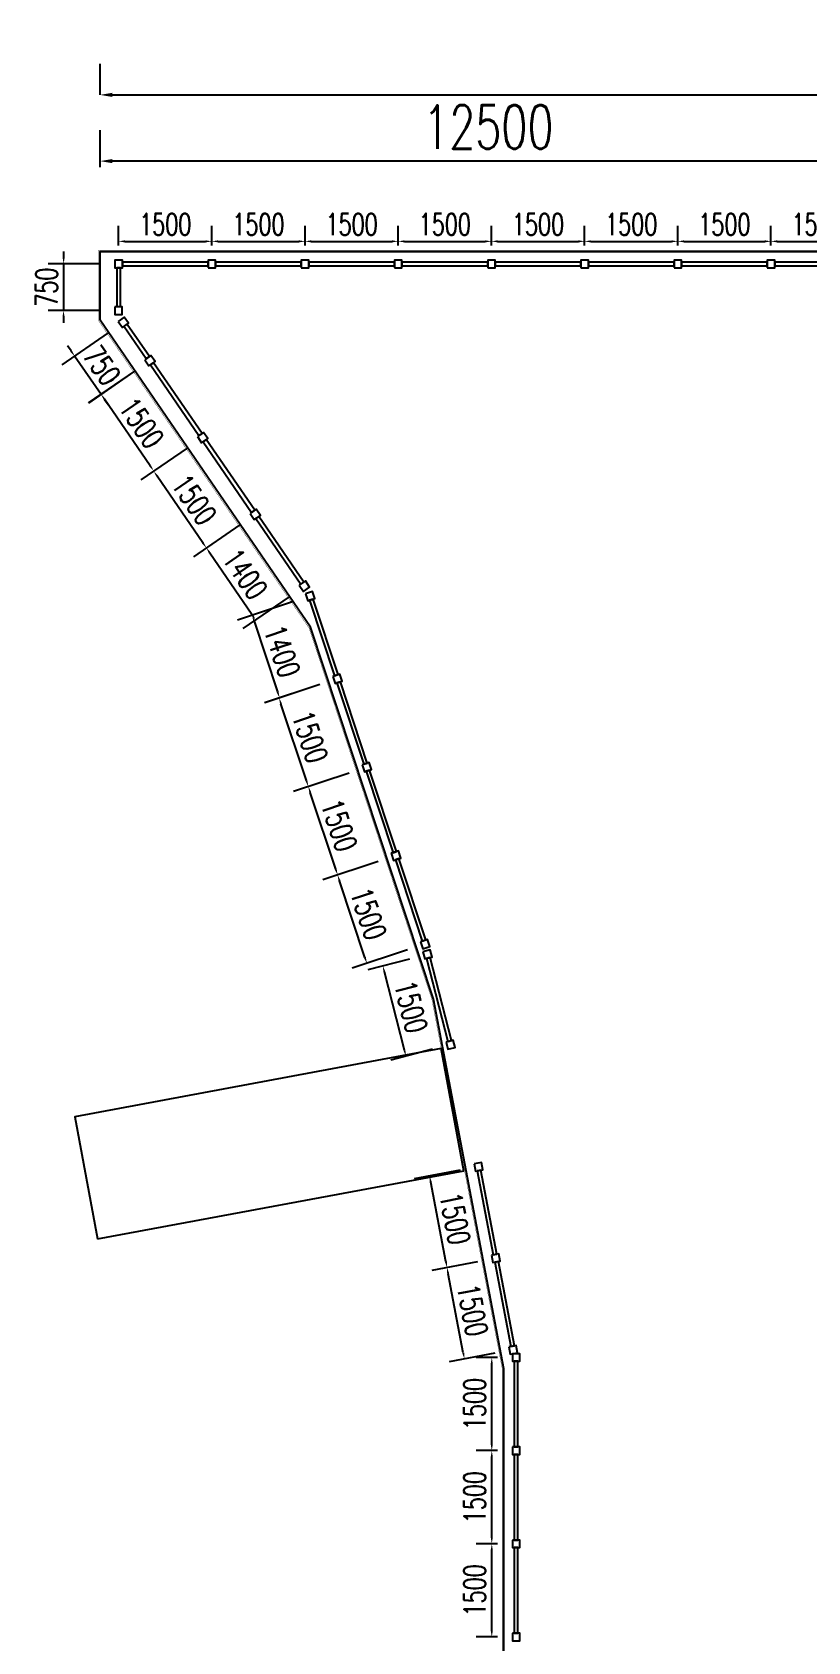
# Model space of a CAD drawing. Header units: millimetres. Extents: x -1003406 to 3312184, y 81337 to 716393.
# Drawn here: x 1388618 to 1401102, y 275151 to 301066 of the extents above; entities that cross this region are included whole.
import ezdxf

# ---------------------------------------------------------------- set-up
doc = ezdxf.new("R2010")
doc.units = ezdxf.units.MM
doc.header["$LTSCALE"] = 10
doc.layers.get('0').update_dxf_attribs({"linetype": 'CONTINUOUS'})
doc.layers.get('Defpoints').update_dxf_attribs({"linetype": 'CONTINUOUS'})
for name, color, linetype in [('W-bridge approach引桥', 4, 'CONTINUOUS'), ('W-FLOAT_BOWL浮筒', 253, 'CONTINUOUS'), ('W-PLASTIC_RAILINGS塑木栏杆', 6, 'CONTINUOUS'), ('W-STEEL_FRAME钢架', 3, 'CONTINUOUS')]:
    doc.layers.add(name, color=color, linetype=linetype)
doc.layers.add('文字及标注', color=3, linetype='CONTINUOUS', lineweight=15)
doc.styles.add('STANDARD_T3', font='simplex.shx', dxfattribs={"width": 0.7, "bigfont": 'gbcbig.shx'})
doc.dimstyles.new('W&&100', dxfattribs={"dimtxt": 350, "dimasz": 100, "dimexe": 250, "dimexo": 300, "dimgap": 100, "dimtad": 1, "dimdec": 0, "dimzin": 0, "dimdsep": 46, "dimtxsty": 'STANDARD_T3', "dimcen": 0.09, "dimclrd": 1, "dimclre": 1, "dimclrt": 7, "dimazin": 2, "dimtfac": 1, "dimtdec": 0, "dimtix": 1, "dimtmove": 2, "dimatfit": 3, "dimfxl": 100, "dimtolj": 1, "dimtzin": 0, "dimarcsym": 0})
doc.dimstyles.new('W&&200', dxfattribs={"dimtxt": 700, "dimasz": 200, "dimexe": 500, "dimexo": 600, "dimgap": 200, "dimtad": 1, "dimdec": 0, "dimzin": 0, "dimdsep": 46, "dimtxsty": 'STANDARD_T3', "dimcen": 0.09, "dimclrd": 1, "dimclre": 1, "dimclrt": 7, "dimazin": 2, "dimtfac": 1, "dimtdec": 0, "dimtix": 1, "dimtmove": 2, "dimatfit": 3, "dimfxl": 100, "dimtolj": 1, "dimtzin": 0, "dimarcsym": 0})

# ---------------------------------------------------------------- blocks, each defined once
blk = doc.blocks.new('*D372')
at = {"layer": 'Defpoints', "color": 0, "transparency": 16777216}
for p in [(1389710, 298990), (1389710, 297533), (1402210, 297533)]:
    blk.add_point(p, dxfattribs=at)
at = {"layer": 'W-bridge approach引桥', "color": 1, "lineweight": -2, "transparency": 16777216}
for p, q in [((1389710, 298890), (1389710, 299490)), ((1402210, 298890), (1402210, 299490)), ((1402010, 298990), (1389910, 298990))]:
    blk.add_line(p, q, dxfattribs=at)
at = {"layer": 'W-bridge approach引桥', "color": 1, "transparency": 16777216}
for points in [[(1389910, 299023), (1389910, 298957), (1389710, 298990)], [(1402010, 299023), (1402010, 298957), (1402210, 298990)]]:
    blk.add_solid(points, dxfattribs=at)
at = {"layer": 'W-bridge approach引桥', "color": 7, "transparency": 16777216, "insert": (1395960, 299540), "char_height": 700, "attachment_point": 5, "style": 'STANDARD_T3'}
blk.add_mtext('\\A1;12500', dxfattribs=at)
blk = doc.blocks.new('*D377')
at = {"layer": 'Defpoints', "color": 0, "transparency": 16777216}
for p in [(1418210, 300056), (1389710, 299490), (1418210, 299490)]:
    blk.add_point(p, dxfattribs=at)
at = {"layer": 'W-bridge approach引桥', "color": 1, "lineweight": -2, "transparency": 16777216}
for p, q in [((1389710, 300056), (1389710, 300556)), ((1418210, 300056), (1418210, 300556)), ((1389910, 300056), (1418010, 300056))]:
    blk.add_line(p, q, dxfattribs=at)
at = {"layer": 'W-bridge approach引桥', "color": 1, "transparency": 16777216}
for points in [[(1389910, 300090), (1389910, 300023), (1389710, 300056)], [(1418010, 300090), (1418010, 300023), (1418210, 300056)]]:
    blk.add_solid(points, dxfattribs=at)
at = {"layer": 'W-bridge approach引桥', "color": 7, "transparency": 16777216, "insert": (1403960, 300606), "char_height": 700, "attachment_point": 5, "style": 'STANDARD_T3'}
blk.add_mtext('\\A1;28500', dxfattribs=at)
blk = doc.blocks.new('A$C6c0345f4')
at = {"layer": 'W-PLASTIC_RAILINGS塑木栏杆'}
for points in [[(0, 0), (120, 0), (120, 120), (0, 120)], [(120, 30), (1500, 30), (1500, 90), (120, 90)], [(1500, 0), (1620, 0), (1620, 120), (1500, 120)]]:
    blk.add_lwpolyline(points, close=True, dxfattribs=at)
blk = doc.blocks.new('A$C29e3f0c6')
at = {"layer": 'W-PLASTIC_RAILINGS塑木栏杆'}
for points in [[(0, 0), (120, 0), (120, 120), (0, 120)], [(120, 30), (1500, 30), (1500, 90), (120, 90)], [(1500, 0), (1620, 0), (1620, 120), (1500, 120)]]:
    blk.add_lwpolyline(points, close=True, dxfattribs=at)
blk = doc.blocks.new('*U793')
at = {"layer": 'W-PLASTIC_RAILINGS塑木栏杆'}
blk.add_blockref('A$C29e3f0c6', (-810, -60), dxfattribs=at)
blk = doc.blocks.new('*U794')
at = {"layer": 'W-PLASTIC_RAILINGS塑木栏杆', "color": 0, "linetype": 'ByBlock', "lineweight": -2, "transparency": 16777216}
for p in [(-9000, 0), (-7500, 0), (-6000, 0), (-4500, 0), (-3000, 0), (-1500, 0), (0, 0)]:
    blk.add_blockref('*U793', p, dxfattribs=at)
blk = doc.blocks.new('A$C77db798a')
at = {"layer": 'W-PLASTIC_RAILINGS塑木栏杆'}
for points in [[(0, 0), (120, 0), (120, 120), (0, 120)], [(120, 30), (1500, 30), (1500, 90), (120, 90)], [(1500, 0), (1620, 0), (1620, 120), (1500, 120)]]:
    blk.add_lwpolyline(points, close=True, dxfattribs=at)
blk = doc.blocks.new('*D813')
at = {"color": 1, "lineweight": -2, "transparency": 16777216}
for p, q in [((1396108, 276729), (1395766, 276729)), ((1396016, 275329), (1396016, 276629)), ((1396108, 275229), (1395766, 275229))]:
    blk.add_line(p, q, dxfattribs=at)
at = {"color": 1, "transparency": 16777216}
for points in [[(1395999, 276629), (1396032, 276629), (1396016, 276729)], [(1395999, 275329), (1396032, 275329), (1396016, 275229)]]:
    blk.add_solid(points, dxfattribs=at)
at = {"layer": 'Defpoints', "color": 0, "transparency": 16777216}
for p in [(1396016, 276729), (1396408, 276729), (1396408, 275229)]:
    blk.add_point(p, dxfattribs=at)
at = {"color": 7, "transparency": 16777216, "insert": (1395741, 275979), "char_height": 350, "attachment_point": 5, "rotation": 90, "style": 'STANDARD_T3'}
blk.add_mtext('\\A1;1500', dxfattribs=at)
blk = doc.blocks.new('*D814')
at = {"color": 1, "lineweight": -2, "transparency": 16777216}
for p, q in [((1396108, 278229), (1395766, 278229)), ((1396016, 276829), (1396016, 278129)), ((1396108, 276729), (1395766, 276729))]:
    blk.add_line(p, q, dxfattribs=at)
at = {"color": 1, "transparency": 16777216}
for points in [[(1395999, 278129), (1396032, 278129), (1396016, 278229)], [(1395999, 276829), (1396032, 276829), (1396016, 276729)]]:
    blk.add_solid(points, dxfattribs=at)
at = {"layer": 'Defpoints', "color": 0, "transparency": 16777216}
for p in [(1396016, 278229), (1396408, 278229), (1396408, 276729)]:
    blk.add_point(p, dxfattribs=at)
at = {"color": 7, "transparency": 16777216, "insert": (1395741, 277479), "char_height": 350, "attachment_point": 5, "rotation": 90, "style": 'STANDARD_T3'}
blk.add_mtext('\\A1;1500', dxfattribs=at)
blk = doc.blocks.new('*D815')
at = {"color": 1, "lineweight": -2, "transparency": 16777216}
for p, q in [((1396108, 279729), (1395766, 279729)), ((1396016, 278329), (1396016, 279629)), ((1396108, 278229), (1395766, 278229))]:
    blk.add_line(p, q, dxfattribs=at)
at = {"color": 1, "transparency": 16777216}
for points in [[(1395999, 279629), (1396032, 279629), (1396016, 279729)], [(1395999, 278329), (1396032, 278329), (1396016, 278229)]]:
    blk.add_solid(points, dxfattribs=at)
at = {"layer": 'Defpoints', "color": 0, "transparency": 16777216}
for p in [(1396016, 279729), (1396408, 279729), (1396408, 278229)]:
    blk.add_point(p, dxfattribs=at)
at = {"color": 7, "transparency": 16777216, "insert": (1395741, 278979), "char_height": 350, "attachment_point": 5, "rotation": 90, "style": 'STANDARD_T3'}
blk.add_mtext('\\A1;1500', dxfattribs=at)
blk = doc.blocks.new('*D816')
at = {"color": 1, "lineweight": -2, "transparency": 16777216}
for p, q in [((1394189, 287714), (1393297, 287419)), ((1393973, 286168), (1393565, 287403)), ((1394660, 286290), (1393767, 285995))]:
    blk.add_line(p, q, dxfattribs=at)
at = {"color": 1, "transparency": 16777216}
for points in [[(1393581, 287408), (1393549, 287397), (1393534, 287498)], [(1393989, 286174), (1393958, 286163), (1394005, 286073)]]:
    blk.add_solid(points, dxfattribs=at)
at = {"layer": 'Defpoints', "color": 0, "transparency": 16777216}
for p in [(1394474, 287808), (1393534, 287498), (1394944, 286384)]:
    blk.add_point(p, dxfattribs=at)
at = {"color": 7, "transparency": 16777216, "insert": (1394030, 286872), "char_height": 350, "attachment_point": 5, "rotation": 288.2968, "style": 'STANDARD_T3'}
blk.add_mtext('\\A1;1500', dxfattribs=at)
blk = doc.blocks.new('*D817')
at = {"color": 1, "lineweight": -2, "transparency": 16777216}
for p, q in [((1393718, 289138), (1392826, 288843)), ((1393503, 287593), (1393094, 288827)), ((1394189, 287714), (1393297, 287419))]:
    blk.add_line(p, q, dxfattribs=at)
at = {"color": 1, "transparency": 16777216}
for points in [[(1393110, 288832), (1393079, 288822), (1393063, 288922)], [(1393518, 287598), (1393487, 287587), (1393534, 287498)]]:
    blk.add_solid(points, dxfattribs=at)
at = {"layer": 'Defpoints', "color": 0, "transparency": 16777216}
for p in [(1394003, 289232), (1393063, 288922), (1394474, 287808)]:
    blk.add_point(p, dxfattribs=at)
at = {"color": 7, "transparency": 16777216, "insert": (1393560, 288296), "char_height": 350, "attachment_point": 5, "rotation": 288.2968, "style": 'STANDARD_T3'}
blk.add_mtext('\\A1;1500', dxfattribs=at)
blk = doc.blocks.new('*D818')
at = {"color": 1, "lineweight": -2, "transparency": 16777216}
for p, q in [((1393247, 290562), (1392355, 290267)), ((1393032, 289017), (1392623, 290251)), ((1393718, 289138), (1392826, 288843))]:
    blk.add_line(p, q, dxfattribs=at)
at = {"color": 1, "transparency": 16777216}
for points in [[(1392639, 290256), (1392608, 290246), (1392592, 290346)], [(1393047, 289022), (1393016, 289011), (1393063, 288922)]]:
    blk.add_solid(points, dxfattribs=at)
at = {"layer": 'Defpoints', "color": 0, "transparency": 16777216}
for p in [(1393532, 290657), (1392592, 290346), (1394003, 289232)]:
    blk.add_point(p, dxfattribs=at)
at = {"color": 7, "transparency": 16777216, "insert": (1393089, 289720), "char_height": 350, "attachment_point": 5, "rotation": 288.2968, "style": 'STANDARD_T3'}
blk.add_mtext('\\A1;1500', dxfattribs=at)
blk = doc.blocks.new('*D819')
at = {"color": 1, "lineweight": -2, "transparency": 16777216}
for p, q in [((1391961, 293132), (1391215, 292621)), ((1392156, 291690), (1391478, 292680)), ((1392753, 291977), (1392007, 291466))]:
    blk.add_line(p, q, dxfattribs=at)
at = {"color": 1, "transparency": 16777216}
for points in [[(1391492, 292690), (1391464, 292671), (1391421, 292763)], [(1392170, 291699), (1392143, 291680), (1392213, 291607)]]:
    blk.add_solid(points, dxfattribs=at)
at = {"layer": 'Defpoints', "color": 0, "transparency": 16777216}
for p in [(1392209, 293302), (1391421, 292763), (1393000, 292147)]:
    blk.add_point(p, dxfattribs=at)
at = {"color": 7, "transparency": 16777216, "insert": (1392044, 292340), "char_height": 350, "attachment_point": 5, "rotation": 304.4147, "style": 'STANDARD_T3'}
blk.add_mtext('\\A1;1400', dxfattribs=at)
blk = doc.blocks.new('*D820')
at = {"color": 1, "lineweight": -2, "transparency": 16777216}
for p, q in [((1391113, 294370), (1390367, 293859)), ((1391365, 292845), (1390630, 293918)), ((1391961, 293132), (1391215, 292621))]:
    blk.add_line(p, q, dxfattribs=at)
at = {"color": 1, "transparency": 16777216}
for points in [[(1390644, 293927), (1390616, 293908), (1390574, 294000)], [(1391379, 292855), (1391351, 292836), (1391421, 292763)]]:
    blk.add_solid(points, dxfattribs=at)
at = {"layer": 'Defpoints', "color": 0, "transparency": 16777216}
for p in [(1391361, 294539), (1390574, 294000), (1392209, 293302)]:
    blk.add_point(p, dxfattribs=at)
at = {"color": 7, "transparency": 16777216, "insert": (1391224, 293537), "char_height": 350, "attachment_point": 5, "rotation": 304.4147, "style": 'STANDARD_T3'}
blk.add_mtext('\\A1;1500', dxfattribs=at)
blk = doc.blocks.new('*D821')
at = {"color": 1, "lineweight": -2, "transparency": 16777216}
for p, q in [((1390266, 295607), (1389520, 295096)), ((1390517, 294083), (1389782, 295155)), ((1391113, 294370), (1390367, 293859))]:
    blk.add_line(p, q, dxfattribs=at)
at = {"color": 1, "transparency": 16777216}
for points in [[(1389796, 295164), (1389769, 295146), (1389726, 295238)], [(1390531, 294092), (1390503, 294073), (1390574, 294000)]]:
    blk.add_solid(points, dxfattribs=at)
at = {"layer": 'Defpoints', "color": 0, "transparency": 16777216}
for p in [(1390513, 295777), (1389726, 295238), (1391361, 294539)]:
    blk.add_point(p, dxfattribs=at)
at = {"color": 7, "transparency": 16777216, "insert": (1390377, 294774), "char_height": 350, "attachment_point": 5, "rotation": 304.4147, "style": 'STANDARD_T3'}
blk.add_mtext('\\A1;1500', dxfattribs=at)
blk = doc.blocks.new('*D822')
at = {"color": 1, "lineweight": -2, "transparency": 16777216}
for p, q in [((1390010, 297633), (1390010, 297948)), ((1391510, 297633), (1391510, 297948)), ((1390110, 297698), (1391410, 297698))]:
    blk.add_line(p, q, dxfattribs=at)
at = {"color": 1, "transparency": 16777216}
for points in [[(1390110, 297715), (1390110, 297681), (1390010, 297698)], [(1391410, 297715), (1391410, 297681), (1391510, 297698)]]:
    blk.add_solid(points, dxfattribs=at)
at = {"layer": 'Defpoints', "color": 0, "transparency": 16777216}
for p in [(1391510, 297698), (1390010, 297333), (1391510, 297333)]:
    blk.add_point(p, dxfattribs=at)
at = {"color": 7, "transparency": 16777216, "insert": (1390760, 297973), "char_height": 350, "attachment_point": 5, "style": 'STANDARD_T3'}
blk.add_mtext('\\A1;1500', dxfattribs=at)
blk = doc.blocks.new('*D823')
at = {"color": 1, "lineweight": -2, "transparency": 16777216}
for p, q in [((1391510, 297633), (1391510, 297948)), ((1393010, 297634), (1393010, 297948)), ((1391610, 297698), (1392910, 297698))]:
    blk.add_line(p, q, dxfattribs=at)
at = {"color": 1, "transparency": 16777216}
for points in [[(1391610, 297715), (1391610, 297681), (1391510, 297698)], [(1392910, 297715), (1392910, 297681), (1393010, 297698)]]:
    blk.add_solid(points, dxfattribs=at)
at = {"layer": 'Defpoints', "color": 0, "transparency": 16777216}
for p in [(1393010, 297698), (1391510, 297333), (1393010, 297334)]:
    blk.add_point(p, dxfattribs=at)
at = {"color": 7, "transparency": 16777216, "insert": (1392260, 297973), "char_height": 350, "attachment_point": 5, "style": 'STANDARD_T3'}
blk.add_mtext('\\A1;1500', dxfattribs=at)
blk = doc.blocks.new('*D824')
at = {"color": 1, "lineweight": -2, "transparency": 16777216}
for p, q in [((1393010, 297634), (1393010, 297948)), ((1394510, 297633), (1394510, 297948)), ((1393110, 297698), (1394410, 297698))]:
    blk.add_line(p, q, dxfattribs=at)
at = {"color": 1, "transparency": 16777216}
for points in [[(1393110, 297715), (1393110, 297681), (1393010, 297698)], [(1394410, 297715), (1394410, 297681), (1394510, 297698)]]:
    blk.add_solid(points, dxfattribs=at)
at = {"layer": 'Defpoints', "color": 0, "transparency": 16777216}
for p in [(1394510, 297698), (1393010, 297334), (1394510, 297333)]:
    blk.add_point(p, dxfattribs=at)
at = {"color": 7, "transparency": 16777216, "insert": (1393760, 297973), "char_height": 350, "attachment_point": 5, "style": 'STANDARD_T3'}
blk.add_mtext('\\A1;1500', dxfattribs=at)
blk = doc.blocks.new('*D825')
at = {"color": 1, "lineweight": -2, "transparency": 16777216}
for p, q in [((1394510, 297633), (1394510, 297948)), ((1396010, 297633), (1396010, 297948)), ((1394610, 297698), (1395910, 297698))]:
    blk.add_line(p, q, dxfattribs=at)
at = {"color": 1, "transparency": 16777216}
for points in [[(1394610, 297715), (1394610, 297681), (1394510, 297698)], [(1395910, 297715), (1395910, 297681), (1396010, 297698)]]:
    blk.add_solid(points, dxfattribs=at)
at = {"layer": 'Defpoints', "color": 0, "transparency": 16777216}
for p in [(1396010, 297698), (1394510, 297333), (1396010, 297333)]:
    blk.add_point(p, dxfattribs=at)
at = {"color": 7, "transparency": 16777216, "insert": (1395260, 297973), "char_height": 350, "attachment_point": 5, "style": 'STANDARD_T3'}
blk.add_mtext('\\A1;1500', dxfattribs=at)
blk = doc.blocks.new('*D826')
at = {"color": 1, "lineweight": -2, "transparency": 16777216}
for p, q in [((1396010, 297633), (1396010, 297948)), ((1397510, 297633), (1397510, 297948)), ((1396110, 297698), (1397410, 297698))]:
    blk.add_line(p, q, dxfattribs=at)
at = {"color": 1, "transparency": 16777216}
for points in [[(1396110, 297715), (1396110, 297681), (1396010, 297698)], [(1397410, 297715), (1397410, 297681), (1397510, 297698)]]:
    blk.add_solid(points, dxfattribs=at)
at = {"layer": 'Defpoints', "color": 0, "transparency": 16777216}
for p in [(1397510, 297698), (1396010, 297333), (1397510, 297333)]:
    blk.add_point(p, dxfattribs=at)
at = {"color": 7, "transparency": 16777216, "insert": (1396760, 297973), "char_height": 350, "attachment_point": 5, "style": 'STANDARD_T3'}
blk.add_mtext('\\A1;1500', dxfattribs=at)
blk = doc.blocks.new('*D827')
at = {"color": 1, "lineweight": -2, "transparency": 16777216}
for p, q in [((1397510, 297633), (1397510, 297948)), ((1399010, 297633), (1399010, 297948)), ((1397610, 297698), (1398910, 297698))]:
    blk.add_line(p, q, dxfattribs=at)
at = {"color": 1, "transparency": 16777216}
for points in [[(1397610, 297715), (1397610, 297681), (1397510, 297698)], [(1398910, 297715), (1398910, 297681), (1399010, 297698)]]:
    blk.add_solid(points, dxfattribs=at)
at = {"layer": 'Defpoints', "color": 0, "transparency": 16777216}
for p in [(1399010, 297698), (1397510, 297333), (1399010, 297333)]:
    blk.add_point(p, dxfattribs=at)
at = {"color": 7, "transparency": 16777216, "insert": (1398260, 297973), "char_height": 350, "attachment_point": 5, "style": 'STANDARD_T3'}
blk.add_mtext('\\A1;1500', dxfattribs=at)
blk = doc.blocks.new('*D828')
at = {"color": 1, "lineweight": -2, "transparency": 16777216}
for p, q in [((1399010, 297633), (1399010, 297948)), ((1400510, 297633), (1400510, 297948)), ((1399110, 297698), (1400410, 297698))]:
    blk.add_line(p, q, dxfattribs=at)
at = {"color": 1, "transparency": 16777216}
for points in [[(1399110, 297715), (1399110, 297681), (1399010, 297698)], [(1400410, 297715), (1400410, 297681), (1400510, 297698)]]:
    blk.add_solid(points, dxfattribs=at)
at = {"layer": 'Defpoints', "color": 0, "transparency": 16777216}
for p in [(1400510, 297698), (1399010, 297333), (1400510, 297333)]:
    blk.add_point(p, dxfattribs=at)
at = {"color": 7, "transparency": 16777216, "insert": (1399760, 297973), "char_height": 350, "attachment_point": 5, "style": 'STANDARD_T3'}
blk.add_mtext('\\A1;1500', dxfattribs=at)
blk = doc.blocks.new('*D829')
at = {"color": 1, "lineweight": -2, "transparency": 16777216}
for p, q in [((1400510, 297633), (1400510, 297948)), ((1402010, 297633), (1402010, 297948)), ((1400610, 297698), (1401910, 297698))]:
    blk.add_line(p, q, dxfattribs=at)
at = {"color": 1, "transparency": 16777216}
for points in [[(1400610, 297715), (1400610, 297681), (1400510, 297698)], [(1401910, 297715), (1401910, 297681), (1402010, 297698)]]:
    blk.add_solid(points, dxfattribs=at)
at = {"layer": 'Defpoints', "color": 0, "transparency": 16777216}
for p in [(1402010, 297698), (1400510, 297333), (1402010, 297333)]:
    blk.add_point(p, dxfattribs=at)
at = {"color": 7, "transparency": 16777216, "insert": (1401260, 297973), "char_height": 350, "attachment_point": 5, "style": 'STANDARD_T3'}
blk.add_mtext('\\A1;1500', dxfattribs=at)
blk = doc.blocks.new('*D847')
at = {"layer": 'Defpoints', "color": 0, "transparency": 16777216}
for p in [(1395295, 281177), (1396081, 281326), (1396362, 279853)]:
    blk.add_point(p, dxfattribs=at)
at = {"layer": '文字及标注', "color": 1, "lineweight": -2, "transparency": 16777216}
for p, q in [((1395787, 281270), (1395050, 281130)), ((1395557, 279801), (1395314, 281078)), ((1396067, 279797), (1395330, 279656))]:
    blk.add_line(p, q, dxfattribs=at)
at = {"layer": '文字及标注', "color": 1, "transparency": 16777216}
for points in [[(1395330, 281082), (1395298, 281075), (1395295, 281177)], [(1395574, 279805), (1395541, 279798), (1395576, 279703)]]:
    blk.add_solid(points, dxfattribs=at)
at = {"layer": '文字及标注', "color": 7, "transparency": 16777216, "insert": (1395706, 280491), "char_height": 350, "attachment_point": 5, "rotation": 280.78, "style": 'STANDARD_T3'}
blk.add_mtext('\\A1;1500', dxfattribs=at)
blk = doc.blocks.new('*D848')
at = {"layer": 'Defpoints', "color": 0, "transparency": 16777216}
for p in [(1395801, 282800), (1395015, 282650), (1396081, 281326)]:
    blk.add_point(p, dxfattribs=at)
at = {"layer": '文字及标注', "color": 1, "lineweight": -2, "transparency": 16777216}
for p, q in [((1395506, 282744), (1394769, 282603)), ((1395277, 281275), (1395034, 282552)), ((1395787, 281270), (1395050, 281130))]:
    blk.add_line(p, q, dxfattribs=at)
at = {"layer": '文字及标注', "color": 1, "transparency": 16777216}
for points in [[(1395050, 282555), (1395017, 282549), (1395015, 282650)], [(1395293, 281278), (1395260, 281272), (1395295, 281177)]]:
    blk.add_solid(points, dxfattribs=at)
at = {"layer": '文字及标注', "color": 7, "transparency": 16777216, "insert": (1395425, 281965), "char_height": 350, "attachment_point": 5, "rotation": 280.78, "style": 'STANDARD_T3'}
blk.add_mtext('\\A1;1500', dxfattribs=at)
blk = doc.blocks.new('*D849')
at = {"layer": 'Defpoints', "color": 0, "transparency": 16777216}
for p in [(1390010, 297333), (1389123, 296584), (1390009, 296583)]:
    blk.add_point(p, dxfattribs=at)
at = {"layer": '文字及标注', "color": 1, "lineweight": -2, "transparency": 16777216}
for p, q in [((1389125, 297435), (1389125, 297535)), ((1389710, 297334), (1388874, 297335)), ((1389124, 297335), (1389123, 296584)), ((1389709, 296583), (1388873, 296585)), ((1389123, 296484), (1389123, 296384))]:
    blk.add_line(p, q, dxfattribs=at)
at = {"layer": '文字及标注', "color": 1, "transparency": 16777216}
for points in [[(1389108, 297435), (1389141, 297435), (1389124, 297335)], [(1389106, 296484), (1389140, 296484), (1389123, 296584)]]:
    blk.add_solid(points, dxfattribs=at)
at = {"layer": '文字及标注', "color": 7, "transparency": 16777216, "insert": (1388849, 296960), "char_height": 350, "attachment_point": 5, "rotation": 89.9032, "style": 'STANDARD_T3'}
blk.add_mtext('\\A1;750', dxfattribs=at)
blk = doc.blocks.new('*D850')
at = {"layer": 'Defpoints', "color": 0, "transparency": 16777216}
for p in [(1390087, 296394), (1389301, 295851), (1390513, 295777)]:
    blk.add_point(p, dxfattribs=at)
at = {"layer": '文字及标注', "color": 1, "lineweight": -2, "transparency": 16777216}
for p, q in [((1389840, 296224), (1389095, 295709)), ((1389244, 295934), (1389187, 296016)), ((1389728, 295234), (1389301, 295851)), ((1390266, 295606), (1389522, 295092)), ((1389784, 295152), (1389841, 295070))]:
    blk.add_line(p, q, dxfattribs=at)
at = {"layer": '文字及标注', "color": 1, "transparency": 16777216}
for points in [[(1389258, 295943), (1389230, 295924), (1389301, 295851)], [(1389798, 295161), (1389771, 295142), (1389728, 295234)]]:
    blk.add_solid(points, dxfattribs=at)
at = {"layer": '文字及标注', "color": 7, "transparency": 16777216, "insert": (1389740, 295699), "char_height": 350, "attachment_point": 5, "rotation": 304.6409, "style": 'STANDARD_T3'}
blk.add_mtext('\\A1;750', dxfattribs=at)
blk = doc.blocks.new('*D851')
at = {"layer": 'Defpoints', "color": 0, "transparency": 16777216}
for p in [(1393092, 291986), (1393532, 290657), (1392600, 290348)]:
    blk.add_point(p, dxfattribs=at)
at = {"layer": '文字及标注', "color": 1, "lineweight": -2, "transparency": 16777216}
for p, q in [((1392807, 291892), (1391923, 291599)), ((1392192, 291583), (1392569, 290443)), ((1393247, 290562), (1392363, 290270))]:
    blk.add_line(p, q, dxfattribs=at)
at = {"layer": '文字及标注', "color": 1, "transparency": 16777216}
for points in [[(1392208, 291588), (1392176, 291578), (1392160, 291678)], [(1392584, 290449), (1392553, 290438), (1392600, 290348)]]:
    blk.add_solid(points, dxfattribs=at)
at = {"layer": '文字及标注', "color": 7, "transparency": 16777216, "insert": (1392641, 291099), "char_height": 350, "attachment_point": 5, "rotation": 288.3, "style": 'STANDARD_T3'}
blk.add_mtext('\\A1;1400', dxfattribs=at)
blk = doc.blocks.new('*D852')
at = {"layer": 'Defpoints', "color": 0, "transparency": 16777216}
for p in [(1394981, 286217), (1394262, 286033), (1395353, 284764)]:
    blk.add_point(p, dxfattribs=at)
at = {"layer": '文字及标注', "color": 1, "lineweight": -2, "transparency": 16777216}
for p, q in [((1394690, 286143), (1394020, 285971)), ((1394609, 284677), (1394287, 285936)), ((1395062, 284690), (1394392, 284518))]:
    blk.add_line(p, q, dxfattribs=at)
at = {"layer": '文字及标注', "color": 1, "transparency": 16777216}
for points in [[(1394303, 285940), (1394271, 285932), (1394262, 286033)], [(1394625, 284681), (1394593, 284673), (1394634, 284580)]]:
    blk.add_solid(points, dxfattribs=at)
at = {"layer": '文字及标注', "color": 7, "transparency": 16777216, "insert": (1394714, 285375), "char_height": 350, "attachment_point": 5, "rotation": 284.3643, "style": 'STANDARD_T3'}
blk.add_mtext('\\A1;1500', dxfattribs=at)

msp = doc.modelspace()

# ---------------------------------------------------------------- linework, layer by layer
at = {"layer": 'W-bridge approach引桥'}
msp.add_lwpolyline([(1389668.5, 281637.4), (1395567.3, 282735), (1395201.4, 284701.2), (1389302.6, 283603.7)], close=True, dxfattribs=at)
at = {"layer": 'W-FLOAT_BOWL浮筒', "const_width": 5}
msp.add_lwpolyline([(1402209.9, 262533.1), (1418209.9, 262533.1), (1418209.9, 260533.1), (1402209.9, 260533.1), (1402209.9, 252533.1), (1396209.9, 252533.1), (1396209.9, 279545.3), (1395076.5, 285497.7), (1393096.9, 291484.7), (1389709.9, 296429.1), (1389709.9, 297533.1), (1402209.9, 297533.1), (1402209.9, 290533.1), (1418209.9, 290533.1), (1418209.9, 288533.1), (1402209.9, 288533.1), (1402209.9, 276533.1), (1418209.9, 276533.1), (1418209.9, 274533.1), (1402209.9, 274533.1), (1402209.9, 262533.1)], dxfattribs=at)
at = {"layer": 'W-FLOAT_BOWL浮筒'}
msp.add_lwpolyline([(1402209.9, 262533.1), (1418209.9, 262533.1), (1418209.9, 260533.1), (1402209.9, 260533.1), (1402209.9, 252533.1), (1396209.9, 252533.1), (1396209.9, 279545.3), (1395076.5, 285497.7), (1393096.9, 291484.7), (1389709.9, 296429.1), (1389709.9, 297533.1), (1402209.9, 297533.1), (1402209.9, 276533.1), (1418209.9, 276533.1), (1418209.9, 274533.1), (1402209.9, 274533.1), (1402209.9, 262533.1)], dxfattribs=at)
at = {"layer": 'W-PLASTIC_RAILINGS塑木栏杆'}
for points in [[(1389949.9, 297393.1), (1389949.9, 297273.1), (1390069.9, 297273.1), (1390069.9, 297393.1)], [(1389948.7, 296642.7), (1389948.7, 296522.7), (1390068.7, 296522.7), (1390068.7, 296642.7)], [(1390003.1, 296408.8), (1390072.3, 296310.7), (1390170.3, 296379.9), (1390101.1, 296478)], [(1390429.9, 295792.5), (1390497.7, 295693.5), (1390596.7, 295761.3), (1390528.9, 295860.3)], [(1392217.8, 293235.4), (1392941.3, 292179.1), (1392990.8, 292213), (1392267.3, 293269.3)], [(1392916.6, 292162.1), (1392984.4, 292063.1), (1393083.4, 292130.9), (1393015.6, 292229.9)], [(1393016.3, 292024), (1393053.9, 291910), (1393167.9, 291947.7), (1393130.2, 292061.6)], [(1393082.4, 291919.5), (1393484.3, 290704.1), (1393541.3, 290723), (1393139.4, 291938.3)], [(1393455.9, 290694.7), (1393493.5, 290580.8), (1393607.5, 290618.5), (1393569.8, 290732.4)]]:
    msp.add_lwpolyline(points, close=True, dxfattribs=at)
for points in [[(1390039.9, 296642.7), (1390039.9, 297273.1), (1389979.9, 297273.1), (1389979.9, 296642.7)], [(1390097.1, 296325.8), (1390454.6, 295809.5), (1390504.1, 295843.4), (1390146.1, 296360.4)]]:
    msp.add_lwpolyline(points, dxfattribs=at)
at = {"layer": 'W-STEEL_FRAME钢架', "const_width": 5}
msp.add_lwpolyline([(1402234.9, 262558.1), (1418234.9, 262558.1), (1418234.9, 260508.1), (1402234.9, 260508.1), (1402234.9, 252508.1), (1396184.9, 252508.1), (1396184.9, 279542.9), (1395052.2, 285491.5), (1393074.2, 291473.5), (1389684.9, 296421.4), (1389684.9, 297558.1), (1402234.9, 297558.1), (1402234.9, 290558.1), (1418234.9, 290558.1), (1418234.9, 288508.1), (1402234.9, 288508.1), (1402234.9, 276558.1), (1418234.9, 276558.1), (1418234.9, 274508.1), (1402234.9, 274508.1)], close=True, dxfattribs=at)

# ---------------------------------------------------------------- block references
at = {"layer": 'W-PLASTIC_RAILINGS塑木栏杆'}
for name, p in [('A$C77db798a', (1389949.9, 297273.1)), ('*U794', (1401259.9, 297333.1))]:
    msp.add_blockref(name, p, dxfattribs=at)
for name, p, rotation in [('A$C77db798a', (1390429.9, 295792.5), 304.4099999999993), ('A$C77db798a', (1391277.5, 294555), 304.4099999999993), ('A$C77db798a', (1393455.9, 290694.7), 288.2999999999994), ('A$C77db798a', (1393926.9, 289270.6), 288.2967602887143), ('A$C77db798a', (1394397.8, 287846.4), 288.2967602887412), ('A$C77db798a', (1394907.7, 286260.4), 284.3643388534194), ('A$C77db798a', (1395730.7, 282847.6), 280.7799999999994), ('A$C77db798a', (1396011.2, 281374.1), 280.7799999999994), ('A$C6c0345f4', (1396347.7, 279789.1), 270), ('A$C6c0345f4', (1396347.7, 278289.1), 270), ('A$C6c0345f4', (1396347.7, 276789.1), 270)]:
    msp.add_blockref(name, p, dxfattribs=dict(at, rotation=rotation))

# ---------------------------------------------------------------- dimensions: what is measured, and where the dimension line sits
at = {"color": 0}
for p1, p2, distance, picture, middle in [((1390009.9, 297333.1), (1391509.9, 297333.1), 365, '*D822', (1390759.9, 297973.1)), ((1394944.5, 286384.1), (1394473.6, 287808.3), 989.7, '*D816', (1394030.5, 286871.8))]:
    dim = msp.add_aligned_dim(p1=p1, p2=p2, distance=distance, dimstyle='W&&100', dxfattribs=at)
    dim.commit()
    dim.dimension.update_dxf_attribs({"geometry": picture, "text_midpoint": middle})
for base, p1, p2, angle, picture, middle in [((1393009.9, 297698.1), (1391509.9, 297333.1), (1393009.9, 297333.6), 180, '*D823', (1392259.9, 297973.1)), ((1394509.9, 297698.1), (1393009.9, 297333.6), (1394509.9, 297333.1), 180, '*D824', (1393759.9, 297973.1)), ((1396009.9, 297698.1), (1394509.9, 297333.1), (1396009.9, 297333.1), 180, '*D825', (1395259.9, 297973.1)), ((1397509.9, 297698.1), (1396009.9, 297333.1), (1397509.9, 297333.1), 180, '*D826', (1396759.9, 297973.1)), ((1399009.9, 297698.1), (1397509.9, 297333.1), (1399009.9, 297333.1), 180, '*D827', (1398259.9, 297973.1)), ((1400509.9, 297698.1), (1399009.9, 297333.1), (1400509.9, 297333.1), 180, '*D828', (1399759.9, 297973.1)), ((1402009.9, 297698.1), (1400509.9, 297333.1), (1402009.9, 297333.1), 180, '*D829', (1401259.9, 297973.1)), ((1389725.9, 295237.5), (1391361, 294539.4), (1390513.3, 295776.9), 304.41468, '*D821', (1390376.7, 294774.2)), ((1390573.7, 294000.1), (1392208.6, 293301.9), (1391361, 294539.4), 304.41468, '*D820', (1391224.4, 293536.8)), ((1391421.5, 292762.6), (1393000, 292146.5), (1392208.6, 293301.9), 304.41468, '*D819', (1392044.1, 292340.4)), ((1392592.1, 290345.9), (1394002.7, 289232.5), (1393531.7, 290656.6), 288.29676, '*D818', (1393088.6, 289720.2)), ((1393063, 288921.8), (1394473.6, 287808.3), (1394002.7, 289232.5), 288.29676, '*D817', (1393559.6, 288296)), ((1396015.7, 279729.1), (1396407.7, 278229.1), (1396407.7, 279729.1), 90, '*D815', (1395740.7, 278979.1)), ((1396015.7, 278229.1), (1396407.7, 276729.1), (1396407.7, 278229.1), 90, '*D814', (1395740.7, 277479.1)), ((1396015.7, 276729.1), (1396407.7, 275229.1), (1396407.7, 276729.1), 90, '*D813', (1395740.7, 275979.1))]:
    dim = msp.add_linear_dim(base=base, p1=p1, p2=p2, angle=angle, dimstyle='W&&100', dxfattribs=at)
    dim.commit()
    dim.dimension.update_dxf_attribs({"geometry": picture, "text_midpoint": middle})
at = {"layer": 'W-bridge approach引桥'}
for base, p1, p2, override, picture, middle in [((1418209.9, 300056.2), (1389709.9, 299489.9), (1418209.9, 299489.9), {"dimfxl": 800, "dimfxlon": 1}, '*D377', (1403959.9, 300606.2)), ((1389709.9, 298989.9), (1402209.9, 297533.1), (1389709.9, 297533.1), {"dimfxlon": 1}, '*D372', (1395959.9, 299539.9))]:
    dim = msp.add_linear_dim(base=base, p1=p1, p2=p2, dimstyle='W&&200', override=override, dxfattribs=at)
    dim.commit()
    dim.dimension.update_dxf_attribs({"geometry": picture, "text_midpoint": middle})
at = {"layer": '文字及标注', "color": 0}
for p1, p2, distance, picture, middle in [((1390009.9, 297333.1), (1390008.7, 296582.7), -885.6, '*D849', (1388848.7, 296959.8)), ((1390513.2841, 295776.9317), (1390086.6991, 296394.3584), 955.0527, '*D850', (1389740.4913, 295699.0819)), ((1393092.1, 291985.8), (1393531.7, 290656.6), -981.3, '*D851', (1392641.3, 291099.5)), ((1395352.8, 284764), (1394980.7, 286217.1), 742, '*D852', (1394714.3, 285374.7)), ((1396081.4, 281326.4), (1395800.8, 282799.9), 800.1, '*D848', (1395425.3, 281964.9)), ((1396362, 279852.8), (1396081.4, 281326.4), 800.1, '*D847', (1395705.8, 280491.4))]:
    dim = msp.add_aligned_dim(p1=p1, p2=p2, distance=distance, dimstyle='W&&100', dxfattribs=at)
    dim.commit()
    dim.dimension.update_dxf_attribs({"geometry": picture, "text_midpoint": middle})

doc.saveas('drawing.dxf')
